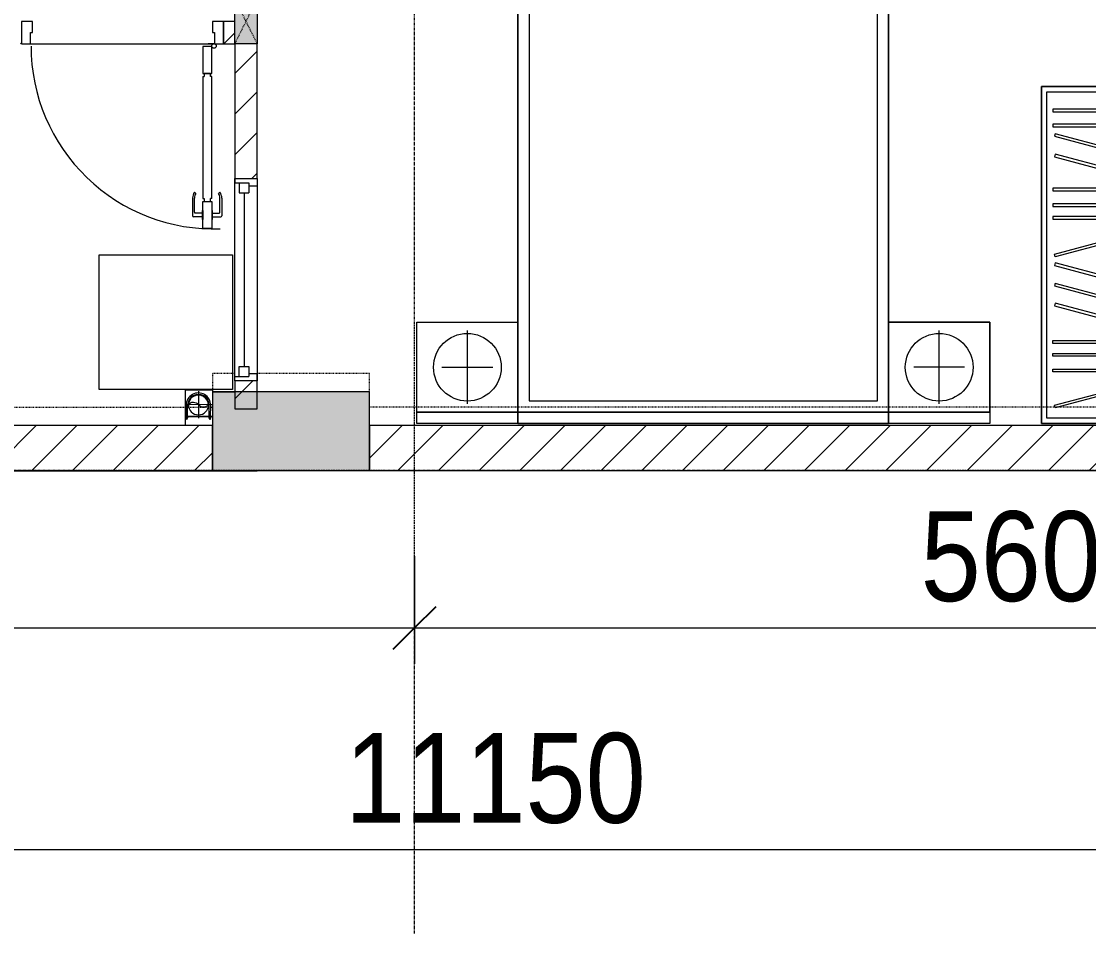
# Model space of a CAD drawing. Header units: millimetres. Extents: x 1591 to 240306, y -15958 to 82755.
# Drawn here: x 48104 to 52854, y 15175 to 19237 of the extents above; entities that cross this region are included whole.
import ezdxf

# ---------------------------------------------------------------- set-up
doc = ezdxf.new("R2010")
doc.units = ezdxf.units.MM
for name, pattern in [('Dash', [6, 3, -3]), ('Dash 1_8_', [6.35, 3.175, -3.175]), ('Grid Line', [22.225, 12.7, -3.175, 3.175, -3.175]), ('IMPORT-CENTER _2_', [40.64, 25.4, -5.08, 5.08, -5.08])]:
    doc.linetypes.add(name, pattern=pattern)
for name, color, linetype, lineweight in [('0-1', 7, 'Continuous', 5), ('A-ANNO-DIMS', 211, 'Continuous', 9), ('A-ANNO-DIMS-160', 211, 'Continuous', 9), ('A-AREA', 32, 'Dash 1_8_', 9), ('A-DETL-GENF-1', 9, 'Continuous', 9), ('A-DOOR-1', 254, 'Continuous', 9), ('A-DOOR-2', 9, 'Continuous', 9), ('A-FLOR-1', 250, 'Continuous', 9), ('A-FLOR-2', 9, 'Continuous', 9), ('A-GLAZ-1', 254, 'Continuous', 9), ('A-GLAZ-2', 9, 'Continuous', 9), ('A-WALL-1', 253, 'Continuous', 18), ('A-WALL-2', 9, 'Continuous', 9), ('A-WALL-3', 113, 'Continuous', 18), ('A-WALL-PATT-1', 10, 'Continuous', 9), ('A-WALL-PATT-2', 111, 'Continuous', 9), ('G-IMPT-1', 254, 'Continuous', 9), ('G-IMPT-2', 8, 'IMPORT-CENTER _2_', 9), ('G-IMPT-3', 8, 'Continuous', 9), ('I-FURN-1', 254, 'Continuous', 9), ('M-EQPM', 50, 'Continuous', 9), ('S-COLS', 52, 'Continuous', 9), ('S-COLS-1', 52, 'Continuous', 5), ('S-COLS-2', 7, 'Continuous', 18), ('S-COLS-3', 254, 'Continuous', 9), ('S-COLS-4', 253, 'Continuous', 18), ('S-COLS-HDLN-1', 9, 'Dash', 9), ('S-GRID-1', 1, 'Grid Line', 9)]:
    doc.layers.add(name, color=color, linetype=linetype, lineweight=lineweight)
doc.styles.add('UTM Avo', font='UTM Avo.ttf', dxfattribs={"width": 0.9, "height": 400})
doc.dimstyles.new('1_Dim_chi_tiet_2_5', dxfattribs={"dimscale": 304.8, "dimtxt": 399.720379, "dimasz": 0.629921, "dimexe": 0.524934, "dimexo": 0.0625, "dimgap": 0.052493, "dimtad": 1, "dimdec": 0, "dimrnd": 5, "dimzin": 0, "dimdsep": 46, "dimtxsty": 'UTM Avo', "dimblk1": 'OBLIQUE', "dimblk2": 'OBLIQUE', "dimsah": 1, "dimcen": 0.09, "dimdle": 0.524934, "dimazin": 0, "dimtfac": 1, "dimtdec": 4, "dimtix": 1, "dimtmove": 0, "dimatfit": 3, "dimfxl": 1.049869, "dimfxlon": 1, "dimtvp": 1, "dimtolj": 1, "dimtzin": 0, "dimarcsym": 2})
pattern_1 = [(45, (0, 0), (-90.50967, 90.50967), [])]
pattern_2 = [(45, (11001.35, 0), (-90.50967, 90.50967), [])]

# ---------------------------------------------------------------- blocks, each defined once
blk = doc.blocks.new('NCV_TKTC_KET CAU_rvt-1-TKCS_MB TẦNG 3-4')
at = {"layer": 'S-COLS-1'}
blk.add_hatch(color=256, dxfattribs=at).paths.add_polyline_path([(38652.6, 17236.9), (38652.6, 17586.9), (37952.6, 17586.9), (37952.6, 17236.9)])
at = {"layer": 'A-FLOR-1'}
blk.add_line((36152.5, 17235.3), (38152.6, 17235.3), dxfattribs=at)
at = {"layer": 'S-COLS-2'}
for p, q in [((37952.6, 17586.9), (37952.6, 17236.9)), ((38652.6, 17586.9), (37952.6, 17586.9)), ((38652.6, 17236.9), (38652.6, 17586.9)), ((37952.6, 17236.9), (38652.6, 17236.9))]:
    blk.add_line(p, q, dxfattribs=at)
blk = doc.blocks.new('M_Fixed - 900 x 1400-901191-TKCS_MB TẦNG 3-4')
at = {"layer": 'A-GLAZ-2'}
for p, q in [((-450, 37), (-418, 37)), ((-431, -63), (-431, 0)), ((-431, 0), (-387, 0)), ((-418, 0), (-418, 37)), ((-387, -44), (-387, 0)), ((387, 0), (431, 0)), ((387, -44), (387, 0)), ((418, 0), (418, 37)), ((450, 37), (418, 37)), ((431, -63), (431, 0)), ((-431, -44), (-387, -44)), ((-387, -22), (387, -22)), ((431, -44), (387, -44)), ((-450, -63), (-431, -63)), ((448.9, -63), (431, -63))]:
    blk.add_line(p, q, dxfattribs=at)
blk = doc.blocks.new('MAY GIAT - MAY GIAT_dwg-348053-TKCS_MB TẦNG 3-4')
at = {"layer": 'G-IMPT-1', "flags": 128}
blk.add_lwpolyline([(5, 596.6), (5, 2.3), (605, 2.3), (605, 596.6)], close=True, dxfattribs=at)
blk = doc.blocks.new('MAY GIAT - MAY GIAT-401071-TKCS_MB TẦNG 3-4')
at = {"layer": 'I-FURN-1'}
for p, q in [((5, -2.3), (605, -2.3)), ((5, -596.6), (5, -2.3)), ((605, -2.3), (605, -596.6)), ((605, -596.6), (5, -596.6))]:
    blk.add_line(p, q, dxfattribs=at)
at = {"extrusion": (0, 0, -1), "zscale": -1, "rotation": 180}
blk.add_blockref('MAY GIAT - MAY GIAT_dwg-348053-TKCS_MB TẦNG 3-4', (0, 0), dxfattribs=at)
blk = doc.blocks.new('G1_SOF - BO TRU - 100x200-746114-TKCS_MB TẦNG 3-4')
at = {"layer": 'S-COLS'}
blk.add_hatch(color=256, dxfattribs=at).paths.add_polyline_path([(50, -100), (50, 100), (-50, 100), (-50, -100)])
at = {"layer": 'S-COLS-4'}
for p, q in [((-50, 100), (50, 100)), ((-50, -100), (-50, 100)), ((50, 100), (50, -100)), ((50, -100), (-50, -100))]:
    blk.add_line(p, q, dxfattribs=at)
at = {"layer": 'S-COLS-HDLN-1'}
for p, q in [((50, -100), (-50, 100)), ((-50, -100), (50, 100))]:
    blk.add_line(p, q, dxfattribs=at)
blk = doc.blocks.new('DOOR_CW_01 CANH MO-PANEL KINH - DIG_01-900x2200-CỬA NHÔM KÍNH-901226-TKCS_MB TẦNG 3-4')
at = {"layer": 'A-DETL-GENF-1'}
for p, q in [((-397, 872), (-357, 872)), ((-397, 752), (-397, 872)), ((-357, 872), (-357, 752)), ((-442, 737), (-442, 816.5)), ((-399, 820.5), (-438, 820.5)), ((-399, 831.8), (-397, 831.8)), ((-399, 792.2), (-399, 831.8)), ((-397, 792.2), (-397, 831.8)), ((-357, 792.2), (-357, 831.8)), ((-355, 831.8), (-357, 831.8)), ((-355, 792.2), (-355, 831.8)), ((-355, 820.5), (-316, 820.5)), ((-312, 737), (-312, 816.5)), ((-434, 799.5), (-434, 737)), ((-399, 803.5), (-430, 803.5)), ((-397, 792.2), (-399, 792.2)), ((-357, 792.2), (-355, 792.2)), ((-355, 803.5), (-324, 803.5)), ((-320, 799.5), (-320, 737)), ((-433.9, 711.2), (-427.3, 715.8)), ((-357, 752), (-397, 752)), ((-397, 738), (-391, 738)), ((-397, 738), (-397, 196)), ((-363, 752), (-391, 752)), ((-391, 752), (-391, 738)), ((-363, 738), (-363, 752)), ((-357, 738), (-363, 738)), ((-357, 196), (-357, 738)), ((-320.1, 711.2), (-326.7, 715.8)), ((-397, 196), (-391, 196)), ((-391, 196), (-391, 182)), ((-357, 196), (-363, 196)), ((-363, 182), (-363, 196)), ((-357, 182), (-397, 182)), ((-397, 182), (-397, 62)), ((-391, 182), (-363, 182)), ((-357, 62), (-357, 182)), ((-397, 62), (-357, 62))]:
    blk.add_line(p, q, dxfattribs=at)
blk.add_circle((-407, 60), 10, dxfattribs=at)
for centre, radius, start, end in [((-407, 60), 814, 360, 92), ((-438, 816.5), 4, 90, 180), ((-316, 816.5), 4, 0, 90), ((-430, 799.5), 4, 90, 180), ((-324, 799.5), 4, 360, 90), ((-397, 737), 45, 180, 215), ((-397, 737), 37, 180, 215), ((-357, 737), 37, 325, 0), ((-357, 737), 45, 325, 0)]:
    blk.add_arc(centre, radius, start, end, dxfattribs=at)
at = {"layer": 'A-DOOR-2'}
for p, q in [((-410, 50), (-450, 50)), ((-450, 50), (-450, -50)), ((-410, 0), (-410, 50)), ((-407, 50), (-382, 50)), ((450, 50), (410, 50)), ((410, 50), (410, 0)), ((450, -50), (450, 50)), ((-400, 0), (-410, 0)), ((-400, -50), (-400, 0)), ((410, 0), (400, 0)), ((400, 0), (400, -50)), ((-450, -50), (-400, -50)), ((400, -50), (450, -50))]:
    blk.add_line(p, q, dxfattribs=at)
blk = doc.blocks.new('GIUONG NGU-2TAB-1600x2000 - GIUONG NGU-2TAB-1600x2000-901192-TKCS_MB TẦNG 3-4')
at = {"layer": 'I-FURN-1'}
for p, q in [((569.6, 2050), (1997.1, 2050)), ((1997.1, 2050), (569.6, 2050)), ((1997.1, 2000), (569.6, 2000)), ((458.5, 50), (458.5, 1938.9)), ((458.5, 1938.9), (458.5, 50)), ((508.5, 1938.9), (508.5, 100)), ((2058.2, 100), (2058.2, 1938.9)), ((2108.2, 1938.9), (2108.2, 50)), ((2108.2, 50), (2108.2, 1938.9)), ((8.5, 50), (8.5, 450.3)), ((8.5, 450.3), (458.5, 450.3)), ((8.5, 450.3), (458.5, 450.3)), ((8.5, 50), (8.5, 450.3)), ((458.5, 450.3), (458.5, 50)), ((458.5, 450.3), (458.5, 50)), ((2108.2, 50), (2108.2, 450.3)), ((2108.2, 450.3), (2558.2, 450.3)), ((2108.2, 450.3), (2108.2, 50)), ((2558.2, 450.3), (2108.2, 450.3)), ((2558.2, 450.3), (2558.2, 50)), ((2558.2, 50), (2558.2, 450.3)), ((233.5, 86.8), (233.5, 413.5)), ((2333.2, 86.8), (2333.2, 413.5)), ((120.2, 250.2), (346.8, 250.2)), ((2446.5, 250.2), (2219.8, 250.2)), ((508.5, 100), (2058.2, 100)), ((458.5, 50), (8.5, 50)), ((8.5, 0), (8.5, 50)), ((8.5, 50), (458.5, 50)), ((458.5, 50), (8.5, 50)), ((2108.2, 50), (458.5, 50)), ((458.5, 50), (458.5, 0)), ((458.5, 0), (458.5, 50)), ((458.5, 50), (2108.2, 50)), ((458.5, 50), (2108.2, 50)), ((2558.2, 50), (2108.2, 50)), ((2108.2, 50), (2558.2, 50)), ((2108.2, 0), (2108.2, 50)), ((2108.2, 50), (2108.2, 0)), ((2108.2, 50), (2558.2, 50)), ((2558.2, 50), (2558.2, 0)), ((458.5, 0), (8.5, 0)), ((2108.2, 0), (458.5, 0)), ((458.5, 0), (2108.2, 0)), ((2558.2, 0), (2108.2, 0))]:
    blk.add_line(p, q, dxfattribs=at)
for centre in [(233.5, 250.2), (2333.2, 250.2)]:
    blk.add_circle(centre, 150.7, dxfattribs=at)
for centre, radius, start, end in [((569.6, 1938.9), 111.1, 90, 180), ((569.6, 1938.9), 111.1, 90, 180), ((1997.1, 1938.9), 111.1, 0, 90), ((1997.1, 1938.9), 111.1, 360, 90), ((569.6, 1938.9), 61.1, 90, 180), ((1997.1, 1938.9), 61.1, 360, 90)]:
    blk.add_arc(centre, radius, start, end, dxfattribs=at)
blk = doc.blocks.new('TU QUAN AO-SUITE ROOM_3 - TU QUAN AO-SUITE ROOM_3-885817-TKCS_MB TẦNG 3-4')
at = {"layer": 'I-FURN-1'}
for p, q in [((0, 0), (-550, 0)), ((-550, 0), (-550, -1500)), ((-550, -1500), (-550, 0)), ((-550, 0), (0, 0)), ((0, -1500), (0, 0)), ((0, 0), (0, -1500)), ((-550, -24), (-550, -576)), ((-526, -24), (-24, -24)), ((-526, -1476), (-526, -24)), ((-526, -24), (-526, -600)), ((-287, -24), (-287, -576)), ((-263, -24), (-263, -576)), ((-24, -24), (-24, -1476)), ((-478.3, -181.1), (-61.3, -69.4)), ((-58.2, -80.9), (-475.2, -192.7)), ((-61.3, -69.4), (-58.2, -80.9)), ((-475.2, -192.7), (-478.3, -181.1)), ((-480.1, -229.7), (-50.1, -229.7)), ((-480.1, -241.7), (-480.1, -229.7)), ((-50.1, -229.7), (-50.1, -241.7)), ((-50.1, -241.7), (-480.1, -241.7)), ((-480.1, -299.2), (-50.1, -299.2)), ((-480.1, -311.2), (-480.1, -299.2)), ((-50.1, -311.2), (-480.1, -311.2)), ((-50.1, -299.2), (-50.1, -311.2)), ((-480.1, -356.4), (-50.1, -356.4)), ((-480.1, -368.4), (-480.1, -356.4)), ((-50.1, -368.4), (-480.1, -368.4)), ((-50.1, -356.4), (-50.1, -368.4)), ((-475.2, -411.5), (-478.3, -423.1)), ((-478.3, -423.1), (-61.3, -534.9)), ((-58.2, -523.3), (-475.2, -411.5)), ((-475.2, -500.3), (-478.3, -511.9)), ((-478.3, -511.9), (-61.3, -623.6)), ((-58.2, -612.1), (-475.2, -500.3)), ((-61.3, -534.9), (-58.2, -523.3)), ((-526, -1476), (-526, -600)), ((-475.2, -591.5), (-478.3, -603.1)), ((-478.3, -603.1), (-61.3, -714.9)), ((-58.2, -703.3), (-475.2, -591.5)), ((-287, -576), (-287, -1476)), ((-263, -576), (-263, -1476)), ((-61.3, -623.6), (-58.2, -612.1)), ((-61.3, -714.9), (-58.2, -703.3)), ((-478.3, -853.9), (-61.3, -742.1)), ((-58.2, -753.7), (-475.2, -865.5)), ((-61.3, -742.1), (-58.2, -753.7)), ((-475.2, -865.5), (-478.3, -853.9)), ((-480.1, -908.6), (-480.1, -920.6)), ((-480.1, -908.6), (-480.1, -920.6)), ((-50.1, -908.6), (-480.1, -908.6)), ((-480.1, -920.6), (-50.1, -920.6)), ((-50.1, -920.6), (-50.1, -908.6)), ((-480.1, -965.8), (-480.1, -977.8)), ((-480.1, -965.8), (-480.1, -977.8)), ((-50.1, -965.8), (-480.1, -965.8)), ((-480.1, -977.8), (-50.1, -977.8)), ((-50.1, -977.8), (-50.1, -965.8)), ((-480.1, -1035.3), (-480.1, -1047.3)), ((-480.1, -1035.3), (-480.1, -1047.3)), ((-50.1, -1035.3), (-480.1, -1035.3)), ((-50.1, -1047.3), (-50.1, -1035.3)), ((-480.1, -1047.3), (-50.1, -1047.3)), ((-475.2, -1075.3), (-478.3, -1086.9)), ((-478.3, -1086.9), (-61.3, -1198.6)), ((-58.2, -1187.1), (-475.2, -1075.3)), ((-475.2, -1166.5), (-478.3, -1178.1)), ((-478.3, -1178.1), (-61.3, -1289.9)), ((-58.2, -1278.3), (-475.2, -1166.5)), ((-61.3, -1198.6), (-58.2, -1187.1)), ((-61.3, -1289.9), (-58.2, -1278.3)), ((-480.1, -1320.5), (-480.1, -1332.5)), ((-480.1, -1320.5), (-480.1, -1332.5)), ((-50.1, -1320.5), (-480.1, -1320.5)), ((-50.1, -1332.5), (-50.1, -1320.5)), ((-480.1, -1332.5), (-50.1, -1332.5)), ((-480.1, -1386.9), (-480.1, -1398.9)), ((-480.1, -1386.9), (-480.1, -1398.9)), ((-50.1, -1386.9), (-480.1, -1386.9)), ((-480.1, -1398.9), (-50.1, -1398.9)), ((-50.1, -1398.9), (-50.1, -1386.9)), ((-550, -1500), (0, -1500)), ((0, -1500), (-550, -1500)), ((-24, -1476), (-526, -1476))]:
    blk.add_line(p, q, dxfattribs=at)
blk = doc.blocks.new('NCV_TKTC_TANG 3 - 4_rvt-2-TKCS_MB TẦNG 3-4')
at = {"layer": 'A-WALL-PATT-1'}
h = blk.add_hatch(dxfattribs=at)
h.set_pattern_fill('FP_1', color=256, style=0, pattern_type=2)
h.set_pattern_definition(pattern_1)
h.paths.add_polyline_path([(38052.6, 17511.9), (38152.6, 17511.9), (38152.6, 17636.9), (38052.6, 17636.9)])
h.paths.add_polyline_path([(38052.6, 18536.9), (38152.6, 18536.9), (38152.6, 19136.9), (38052.6, 19136.9)])
h.paths.add_polyline_path([(38052.6, 20236.9), (38152.6, 20236.9), (38152.6, 20536.5), (38052.6, 20536.5)])
h.paths.add_polyline_path([(38052.6, 21336.5), (38152.6, 21336.5), (38152.6, 22236.9), (38052.6, 22236.9), (38052.6, 21501.2)])
h = blk.add_hatch(dxfattribs=at)
h.set_pattern_fill('FP_1', color=256, style=0, pattern_type=2)
h.set_pattern_definition(pattern_1)
h.paths.add_polyline_path([(37052.6, 19136.9), (37102.6, 19136.9), (37102.6, 19236.9), (37052.6, 19236.2)])
h.paths.add_polyline_path([(38002.6, 19136.9), (38052.6, 19136.9), (38052.6, 19236.9), (38002.6, 19236.9)])
at = {"layer": 'A-FLOR-2'}
for p, q in [((37142.6, 19136.9), (37962.6, 19136.9)), ((37952.6, 17587.4), (38052.6, 17587.4))]:
    blk.add_line(p, q, dxfattribs=at)
at = {"layer": 'A-WALL-1'}
for p, q in [((38052.6, 19236.9), (38002.6, 19236.9)), ((38002.6, 19236.9), (38002.6, 19136.9)), ((38002.6, 19136.9), (38052.6, 19136.9)), ((38052.6, 19136.9), (38052.6, 18536.9)), ((38152.6, 18536.9), (38152.6, 19136.9)), ((38052.6, 18536.9), (38152.6, 18536.9)), ((38052.6, 17636.9), (38052.6, 17511.9)), ((38152.6, 17636.9), (38052.6, 17636.9)), ((38152.6, 17511.9), (38152.6, 17636.9)), ((38052.6, 17511.9), (38152.6, 17511.9))]:
    blk.add_line(p, q, dxfattribs=at)
at = {"layer": 'A-WALL-2'}
for p, q in [((38052.6, 17636.9), (38052.6, 18536.9)), ((38152.6, 18536.9), (38152.6, 17636.9))]:
    blk.add_line(p, q, dxfattribs=at)
at = {"layer": 'A-DOOR-1', "rotation": 180}
blk.add_blockref('DOOR_CW_01 CANH MO-PANEL KINH - DIG_01-900x2200-CỬA NHÔM KÍNH-901226-TKCS_MB TẦNG 3-4', (37552.6, 19186.9), dxfattribs=at)
at = {"layer": 'A-GLAZ-1', "rotation": 270.0000000000009}
blk.add_blockref('M_Fixed - 900 x 1400-901191-TKCS_MB TẦNG 3-4', (38115.6, 18086.9), dxfattribs=at)
at = {"layer": 'I-FURN-1'}
blk.add_blockref('GIUONG NGU-2TAB-1600x2000 - GIUONG NGU-2TAB-1600x2000-901192-TKCS_MB TẦNG 3-4', (38854.1, 17446.9), dxfattribs=at)
for name, p, rotation in [('TU QUAN AO-SUITE ROOM_3 - TU QUAN AO-SUITE ROOM_3-885817-TKCS_MB TẦNG 3-4', (41642.6, 17446.9), 180), ('MAY GIAT - MAY GIAT-401071-TKCS_MB TẦNG 3-4', (38044.8, 18202.4), 270.0000000000009)]:
    blk.add_blockref(name, p, dxfattribs=dict(at, rotation=rotation))
at = {"layer": 'S-COLS-3'}
blk.add_blockref('G1_SOF - BO TRU - 100x200-746114-TKCS_MB TẦNG 3-4', (38102.6, 19236.9), dxfattribs=at)
blk = doc.blocks.new('TKTC_XREF_251221_MB TANG 2-7 - TKTC_XREF_260130_MB TANG 2-5_dwg_$cc-4746806-TKCS_MB TẦNG 3-4')
at = {"layer": 'G-IMPT-2'}
for p, q in [((0, -0.673), (0, 0.673)), ((-0.673, 0), (0.673, 0))]:
    blk.add_line(p, q, dxfattribs=at)
at = {"layer": 'M-EQPM'}
blk.add_circle((0, 0), 0.5, dxfattribs=at)
for centre, radius, start, end in [((0, 0), 0.5, 90, 270), ((0.188, 0.25), 0.313, 126.8699, 233.1301), ((-0.188, -0.25), 0.313, 306.8699, 53.1301)]:
    blk.add_arc(centre, radius, start, end, dxfattribs=at)
blk = doc.blocks.new('TKTC_XREF_251221_MB TANG 2-7 - TKTC_XREF_260130_MB TANG 2-5_dwg_CUM U_DN100-4746796-TKCS_MB TẦNG 3-4')
at = {"layer": 'G-IMPT-3'}
blk.add_hatch(color=256, dxfattribs=at).paths.add_polyline_path([(0, 61), (0, 57), (14.8, 55.1), (28.5, 49.4), (40.3, 40.3), (49.4, 28.5), (55.1, 14.8), (57, 0), (55.1, -14.8), (49.4, -28.5), (40.3, -40.3), (28.5, -49.4), (14.8, -55.1), (0, -57), (0, -61), (15.8, -58.9), (30.5, -52.8), (43.1, -43.1), (52.8, -30.5), (58.9, -15.8), (61, 0), (58.9, 15.8), (52.8, 30.5), (43.1, 43.1), (30.5, 52.8), (15.8, 58.9)])
for p, q in [((-79.1, 66.6), (-79.1, 63.4)), ((-76.6, 66.6), (-76.6, 63.4)), ((-74.6, 66.6), (-74.6, 63.4)), ((-72.7, 69.3), (-72.7, 60.7)), ((-66.9, 67.9), (-71.7, 67.9)), ((-66.9, 62.1), (-71.7, 62.1)), ((-65, 69), (0, 69)), ((-79.1, -63.4), (-79.1, -66.6)), ((-76.6, -63.4), (-76.6, -66.6)), ((-74.6, -63.4), (-74.6, -66.6)), ((-72.7, -60.7), (-72.7, -69.3)), ((-66.9, -62.1), (-71.7, -62.1)), ((-66.9, -67.9), (-71.7, -67.9)), ((-65, -69), (0, -69))]:
    blk.add_line(p, q, dxfattribs=at)
at = {"layer": 'G-IMPT-3', "flags": 128}
for points in [[(-72.7, 67.6), (-78.1, 67.6), (-78.1, 62.4), (-72.7, 62.4)], [(-71.7, 59.2), (-66.9, 59.2), (-66.9, 70.8), (-71.7, 70.8)], [(-66.9, 70.8), (-66.9, 72.7), (-65, 72.7), (-65, 57.3), (-66.9, 57.3), (-66.9, 59.2)], [(-65, 61), (0, 61), (0, 57)], [(-71.7, -70.8), (-66.9, -70.8), (-66.9, -59.2), (-71.7, -59.2)], [(-66.9, -59.2), (-66.9, -57.3), (-65, -57.3), (-65, -72.7), (-66.9, -72.7), (-66.9, -70.8)], [(-65, -61), (0, -61), (0, -57)], [(-72.7, -62.4), (-78.1, -62.4), (-78.1, -67.6), (-72.7, -67.6)]]:
    blk.add_lwpolyline(points, dxfattribs=at)
at = {"layer": 'G-IMPT-3'}
for centre, radius, start, end in [((-78.1, 66.6), 0.96, 90, 180), ((-78.1, 63.4), 0.96, 180, 270), ((-71.1, 69.3), 1.56, 112.61986, 247.38014), ((-67.9, 65), 4.8, 143.1301, 216.8699), ((-71.1, 60.7), 1.56, 112.61986, 247.38014), ((0, 0), 69, 270, 90), ((0, 0), 61, 270, 90), ((0, 0), 57, 270, 90), ((-71.1, -60.7), 1.56, 112.61986, 247.38014), ((-78.1, -63.4), 0.96, 90, 180), ((-78.1, -66.6), 0.96, 180, 270), ((-67.9, -65), 4.8, 143.1301, 216.8699), ((-71.1, -69.3), 1.56, 112.61986, 247.38014)]:
    blk.add_arc(centre, radius, start, end, dxfattribs=at)
blk = doc.blocks.new('TKTC_XREF_251221_MB TANG 2-7 - TKTC_XREF_251221_MB TANG 2-7-2039446-TKCS_MB TẦNG 3-4')
at = {"layer": 'M-EQPM'}
for p, q in [((4180.3, 359.7), (4300.8, 359.7)), ((4180.3, 240.1), (4180.3, 359.7)), ((4300.8, 359.7), (4300.8, 350)), ((4180.3, 200), (4180.6, 240.1)), ((4300, 240.1), (4180.3, 240.1)), ((4180.6, 240.1), (4300, 240.3))]:
    blk.add_line(p, q, dxfattribs=at)
at = {"extrusion": (0, 0, -1), "xscale": 90.00000000005092, "yscale": 90.00000000005092, "zscale": -90.0000000000509, "rotation": 270.374026779938}
blk.add_blockref('TKTC_XREF_251221_MB TANG 2-7 - TKTC_XREF_260130_MB TANG 2-5_dwg_$cc-4746806-TKCS_MB TẦNG 3-4', (-4238.2, 293.2), dxfattribs=at)
at = {"xscale": 0.7894736842105242, "yscale": 0.7894736842105242, "zscale": 0.7894736842105242, "rotation": 89.62597321846792}
blk.add_blockref('TKTC_XREF_251221_MB TANG 2-7 - TKTC_XREF_260130_MB TANG 2-5_dwg_CUM U_DN100-4746796-TKCS_MB TẦNG 3-4', (4238.2, 291.3), dxfattribs=at)
blk = doc.blocks.new('DIMBLOCK16-TKCS_MB TẦNG 3-4')
at = {"layer": 'A-ANNO-DIMS-160'}
for p, q in [((44653.9, 16856.3), (44653.9, 16376.3)), ((44653.9, 16536.3), (44653.9, 16856.3)), ((49853.9, 16856.3), (49853.9, 16376.3)), ((49853.9, 16536.3), (49853.9, 16856.3)), ((44493.9, 16536.3), (49853.9, 16536.3))]:
    blk.add_line(p, q, dxfattribs=at)
at = {"layer": 'A-ANNO-DIMS-160', "lineweight": 25}
for p, q in [((44653.9, 16536.3), (44749.9, 16632.3)), ((49853.9, 16536.3), (49949.9, 16632.3)), ((44653.9, 16536.3), (44557.9, 16440.3)), ((49853.9, 16536.3), (49757.9, 16440.3))]:
    blk.add_line(p, q, dxfattribs=at)
at = {"layer": 'A-ANNO-DIMS-160', "color": 0, "insert": (46706.1, 17056), "char_height": 400, "width": 1314.636, "attachment_point": 1, "line_spacing_factor": 1.110334, "style": 'UTM Avo'}
blk.add_mtext('5200', dxfattribs=at)
blk = doc.blocks.new('_Oblique')
at = {"color": 0, "linetype": 'ByBlock', "lineweight": -2}
blk.add_line((-0.5, -0.5), (0.5, 0.5), dxfattribs=at)
blk = doc.blocks.new('DIMBLOCK17-TKCS_MB TẦNG 3-4')
at = {"layer": 'A-ANNO-DIMS-160'}
for p, q in [((49853.9, 16856.3), (49853.9, 16376.3)), ((49853.9, 16536.3), (49853.9, 16856.3)), ((55453.9, 16856.3), (55453.9, 16376.3)), ((55453.9, 16536.3), (55453.9, 16856.3)), ((49853.9, 16536.3), (55453.9, 16536.3))]:
    blk.add_line(p, q, dxfattribs=at)
at = {"layer": 'A-ANNO-DIMS-160', "lineweight": 25}
for p, q in [((49853.9, 16536.3), (49949.9, 16632.3)), ((55453.9, 16536.3), (55549.9, 16632.3)), ((49853.9, 16536.3), (49757.9, 16440.3)), ((55453.9, 16536.3), (55357.9, 16440.3))]:
    blk.add_line(p, q, dxfattribs=at)
at = {"layer": 'A-ANNO-DIMS-160', "color": 0, "insert": (52106.1, 17056), "char_height": 400, "width": 1314.636, "attachment_point": 1, "line_spacing_factor": 1.110334, "style": 'UTM Avo'}
blk.add_mtext('5600', dxfattribs=at)
blk = doc.blocks.new('DIMBLOCK148-TKCS_MB TẦNG 3-4')
at = {"layer": 'A-ANNO-DIMS-160'}
for p, q in [((44653.9, 15869.3), (44653.9, 15389.3)), ((44653.9, 15549.3), (44653.9, 15869.3)), ((55803.9, 15869.3), (55803.9, 15389.3)), ((55803.9, 15549.3), (55803.9, 15869.3)), ((44493.9, 15549.3), (55963.9, 15549.3))]:
    blk.add_line(p, q, dxfattribs=at)
at = {"layer": 'A-ANNO-DIMS-160', "lineweight": 25}
for p, q in [((44653.9, 15549.3), (44749.9, 15645.3)), ((55803.9, 15549.3), (55899.9, 15645.3)), ((44653.9, 15549.3), (44557.9, 15453.3)), ((55803.9, 15549.3), (55707.9, 15453.3))]:
    blk.add_line(p, q, dxfattribs=at)
at = {"layer": 'A-ANNO-DIMS-160', "color": 0, "insert": (49544.2, 16068.9), "char_height": 400, "width": 1643.295, "attachment_point": 1, "line_spacing_factor": 1.110334, "style": 'UTM Avo'}
blk.add_mtext('11150', dxfattribs=at)

msp = doc.modelspace()

# ---------------------------------------------------------------- hatches: boundary and pattern name
at = {"layer": 'A-WALL-PATT-2'}
h = msp.add_hatch(dxfattribs=at)
h.set_pattern_fill('FP_1', color=256, style=0, pattern_type=2)
h.set_pattern_definition(pattern_2)
h.paths.add_polyline_path([(48954, 17236.9), (48954, 17436.9), (47228.9, 17436.9), (47228.9, 17433.6), (47178.9, 17433.6), (47178.9, 17436.9), (45054, 17436.9), (45054, 17236.9), (46159.8, 17236.9)])
h = msp.add_hatch(dxfattribs=at)
h.set_pattern_fill('FP_1', color=256, style=0, pattern_type=2)
h.set_pattern_definition(pattern_2)
h.paths.add_polyline_path([(53553.9, 17236.9), (53553.9, 17436.9), (53403.9, 17436.9), (53403.9, 17236.9)])
h.paths.add_polyline_path([(52607.9, 17236.9), (53203.9, 17236.9), (53203.9, 17436.9), (49654, 17436.9), (49654, 17236.9)])

# ---------------------------------------------------------------- linework, layer by layer
at = {"layer": 'A-AREA'}
for p, q in [((49053.9, 17668.4), (48954, 17668.4)), ((48954, 17668.4), (48954, 17586.9)), ((49654, 17668.4), (49153.9, 17668.4)), ((49654, 17519.9), (49654, 17668.4)), ((48953.9, 17518.4), (47353.9, 17518.4)), ((49864, 17519.9), (49654, 17519.9)), ((52413.7, 17519.9), (49864, 17519.9)), ((52643.9, 17519.9), (52413.7, 17519.9)), ((53193.9, 17519.9), (52643.9, 17519.9))]:
    msp.add_line(p, q, dxfattribs=at)
at = {"layer": 'A-WALL-3'}
for p, q in [((48954, 17436.9), (47228.9, 17436.9)), ((48954, 17236.9), (48954, 17436.9)), ((53203.9, 17436.9), (49654, 17436.9)), ((49654, 17436.9), (49654, 17236.9)), ((45054, 17236.9), (48954, 17236.9)), ((49654, 17236.9), (53203.9, 17236.9))]:
    msp.add_line(p, q, dxfattribs=at)
at = {"layer": 'S-GRID-1'}
for p, q in [((49853.9, 19175.3), (49853.9, 76690.4)), ((49853.9, 15175.3), (49853.9, 19175.3)), ((139245.7, 17236.9), (45492.6, 17236.9))]:
    msp.add_line(p, q, dxfattribs=at)

# ---------------------------------------------------------------- block references
at = {"layer": '0-1'}
for name in ['NCV_TKTC_KET CAU_rvt-1-TKCS_MB TẦNG 3-4', 'NCV_TKTC_TANG 3 - 4_rvt-2-TKCS_MB TẦNG 3-4']:
    msp.add_blockref(name, (11001.4, 0), dxfattribs=at)
at = {"layer": 'M-EQPM'}
msp.add_blockref('TKTC_XREF_251221_MB TANG 2-7 - TKTC_XREF_251221_MB TANG 2-7-2039446-TKCS_MB TẦNG 3-4', (44653.9, 17236.9), dxfattribs=at)

# ---------------------------------------------------------------- dimensions: what is measured, and where the dimension line sits
at = {"layer": 'A-ANNO-DIMS'}
for base, p1, p2, override, picture, middle in [((49853.9, 16536.3), (44653.9, 16856.3), (49853.9, 16856.3), {"dimpost": '<>', "dimfxl": 5200}, 'DIMBLOCK16-TKCS_MB TẦNG 3-4', (47253.9, 16759.3)), ((55453.9, 16536.3), (49853.9, 16856.3), (55453.9, 16856.3), {"dimpost": '<>', "dimfxl": 5600}, 'DIMBLOCK17-TKCS_MB TẦNG 3-4', (52653.9, 16759.3)), ((55803.9, 15549.3), (44653.9, 15869.3), (55803.9, 15869.3), {"dimpost": '<>', "dimfxl": 11150}, 'DIMBLOCK148-TKCS_MB TẦNG 3-4', (50228.9, 15772.3))]:
    dim = msp.add_linear_dim(base=base, p1=p1, p2=p2, dimstyle='1_Dim_chi_tiet_2_5', override=override, dxfattribs=at)
    dim.commit()
    dim.dimension.update_dxf_attribs({"geometry": picture, "text_midpoint": middle})

doc.saveas('drawing.dxf')
